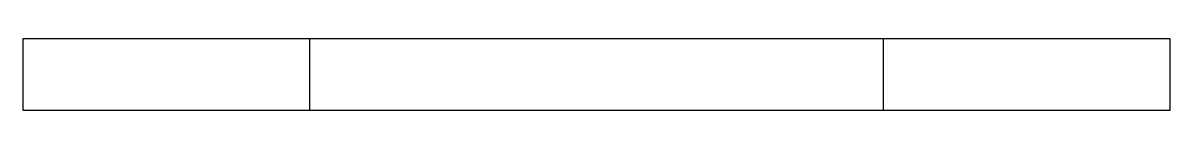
# Model space of a CAD drawing. Extents: x -80 to 240, y 0 to 20.
import ezdxf

# ---------------------------------------------------------------- set-up
doc = ezdxf.new("R2010")
doc.units = 0

msp = doc.modelspace()

# ---------------------------------------------------------------- linework, layer by layer
at = {"layer": '1'}
msp.add_lwpolyline([(240.24, 20), (-80.24, 20), (-80.24, 0), (240.24, 0)], close=True, dxfattribs=at)
at = {"layer": '2'}
for p, q in [((-0.12, 0), (-0.12, 20)), ((160.12, 20), (160.12, 0))]:
    msp.add_line(p, q, dxfattribs=at)

doc.saveas('drawing.dxf')
